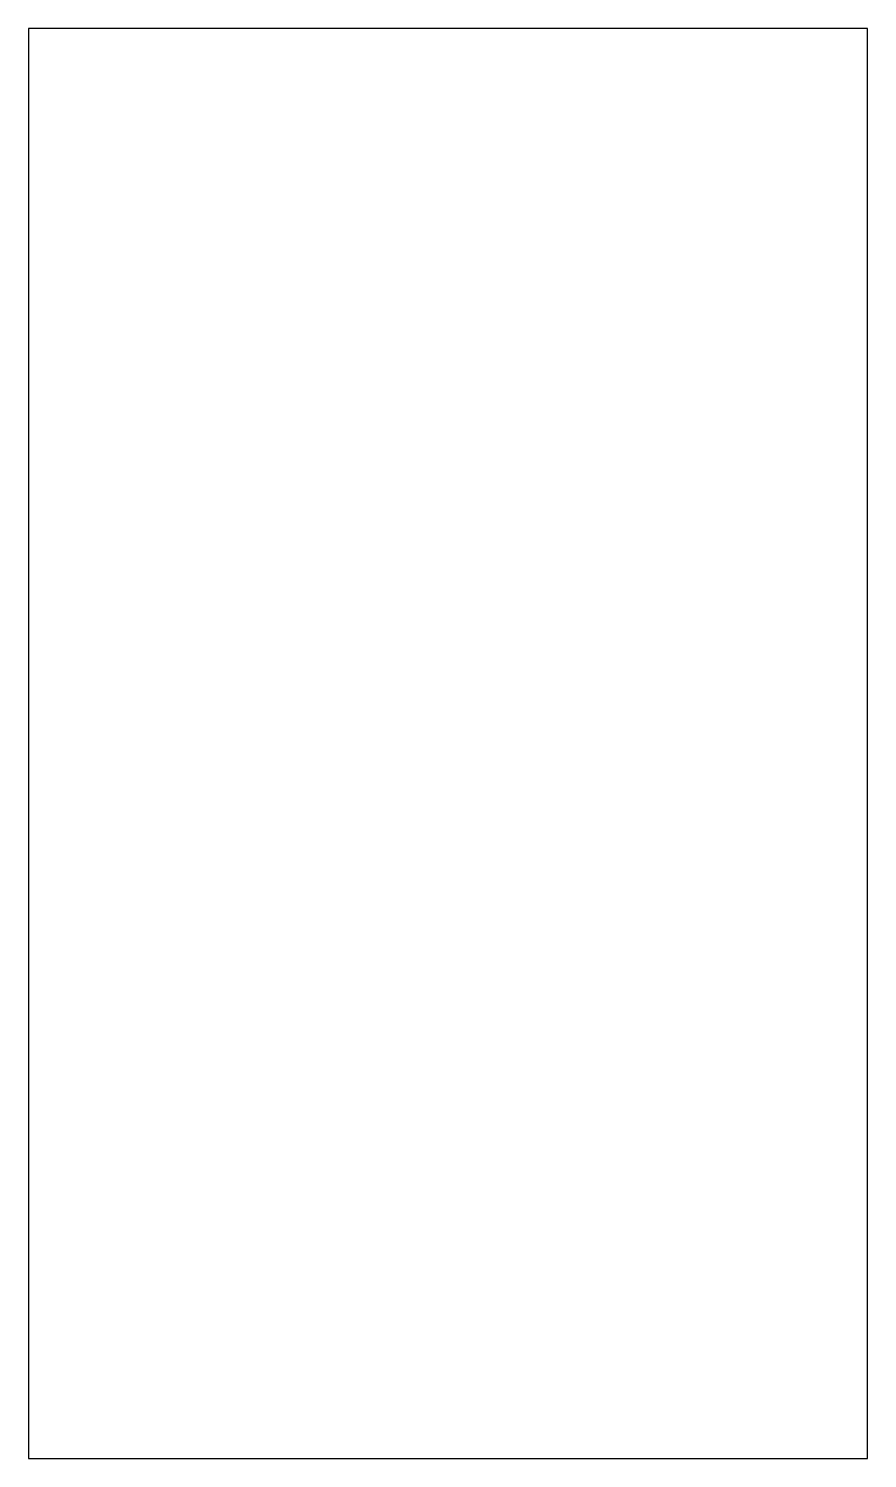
# Model space of a CAD drawing. Extents: x 586 to 694, y 536 to 720.
import ezdxf

# ---------------------------------------------------------------- set-up
doc = ezdxf.new("R2010")
doc.units = 0
doc.layers.get('0').update_dxf_attribs({"linetype": 'CONTINUOUS'})

msp = doc.modelspace()

# ---------------------------------------------------------------- linework, layer by layer
msp.add_lwpolyline([(693.5, 535.5), (693.5, 536.5), (693.5, 537.5), (693.5, 538.5), (693.5, 539.5), (693.5, 540.5), (693.5, 541.5), (693.5, 542.5), (693.5, 543.5), (693.5, 544.5), (693.5, 545.5), (693.5, 546.5), (693.5, 547.5), (693.5, 548.5), (693.5, 549.5), (693.5, 550.5), (693.5, 551.5), (693.5, 552.5), (693.5, 553.5), (693.5, 554.5), (693.5, 555.5), (693.5, 556.5), (693.5, 557.5), (693.5, 558.5), (693.5, 559.5), (693.5, 560.5), (693.5, 561.5), (693.5, 562.5), (693.5, 563.5), (693.5, 564.5), (693.5, 565.5), (693.5, 566.5), (693.5, 567.5), (693.5, 568.5), (693.5, 569.5), (693.5, 570.5), (693.5, 571.5), (693.5, 572.5), (693.5, 573.5), (693.5, 574.5), (693.5, 575.5), (693.5, 576.5), (693.5, 577.5), (693.5, 578.5), (693.5, 579.5), (693.5, 580.5), (693.5, 581.5), (693.5, 582.5), (693.5, 583.5), (693.5, 584.5), (693.5, 585.5), (693.5, 586.5), (693.5, 587.5), (693.5, 588.5), (693.5, 589.5), (693.5, 590.5), (693.5, 591.5), (693.5, 592.5), (693.5, 593.5), (693.5, 594.5), (693.5, 595.5), (693.5, 596.5), (693.5, 597.5), (693.5, 598.5), (693.5, 599.5), (693.5, 600.5), (693.5, 601.5), (693.5, 602.5), (693.5, 603.5), (693.5, 604.5), (693.5, 605.5), (693.5, 606.5), (693.5, 607.5), (693.5, 608.5), (693.5, 609.5), (693.5, 610.5), (693.5, 611.5), (693.5, 612.5), (693.5, 613.5), (693.5, 614.5), (693.5, 615.5), (693.5, 616.5), (693.5, 617.5), (693.5, 618.5), (693.5, 619.5), (693.5, 620.5), (693.5, 621.5), (693.5, 622.5), (693.5, 623.5), (693.5, 624.5), (693.5, 625.5), (693.5, 626.5), (693.5, 627.5), (693.5, 628.5), (693.5, 629.5), (693.5, 630.5), (693.5, 631.5), (693.5, 632.5), (693.5, 633.5), (693.5, 634.5), (693.5, 635.5), (693.5, 636.5), (693.5, 637.5), (693.5, 638.5), (693.5, 639.5), (693.5, 640.5), (693.5, 641.5), (693.5, 642.5), (693.5, 643.5), (693.5, 644.5), (693.5, 645.5), (693.5, 646.5), (693.5, 647.5), (693.5, 648.5), (693.5, 649.5), (693.5, 650.5), (693.5, 651.5), (693.5, 652.5), (693.5, 653.5), (693.5, 654.5), (693.5, 655.5), (693.5, 656.5), (693.5, 657.5), (693.5, 658.5), (693.5, 659.5), (693.5, 660.5), (693.5, 661.5), (693.5, 662.5), (693.5, 663.5), (693.5, 664.5), (693.5, 665.5), (693.5, 666.5), (693.5, 667.5), (693.5, 668.5), (693.5, 669.5), (693.5, 670.5), (693.5, 671.5), (693.5, 672.5), (693.5, 673.5), (693.5, 674.5), (693.5, 675.5), (693.5, 676.5), (693.5, 677.5), (693.5, 678.5), (693.5, 679.5), (693.5, 680.5), (693.5, 681.5), (693.5, 682.5), (693.5, 683.5), (693.5, 684.5), (693.5, 685.5), (693.5, 686.5), (693.5, 687.5), (693.5, 688.5), (693.5, 689.5), (693.5, 690.5), (693.5, 691.5), (693.5, 692.5), (693.5, 693.5), (693.5, 694.5), (693.5, 695.5), (693.5, 696.5), (693.5, 697.5), (693.5, 698.5), (693.5, 699.5), (693.5, 700.5), (693.5, 701.5), (693.5, 702.5), (693.5, 703.5), (693.5, 704.5), (693.5, 705.5), (693.5, 706.5), (693.5, 707.5), (693.5, 708.5), (693.5, 709.5), (693.5, 710.5), (693.5, 711.5), (693.5, 712.5), (693.5, 713.5), (693.5, 714.5), (693.5, 715.5), (693.5, 716.5), (693.5, 717.5), (693.5, 718.5), (693.5, 719.5), (692.5, 719.5), (691.5, 719.5), (690.5, 719.5), (689.5, 719.5), (688.5, 719.5), (687.5, 719.5), (686.5, 719.5), (685.5, 719.5), (684.5, 719.5), (683.5, 719.5), (682.5, 719.5), (681.5, 719.5), (680.5, 719.5), (679.5, 719.5), (678.5, 719.5), (677.5, 719.5), (676.5, 719.5), (675.5, 719.5), (674.5, 719.5), (673.5, 719.5), (672.5, 719.5), (671.5, 719.5), (670.5, 719.5), (669.5, 719.5), (668.5, 719.5), (667.5, 719.5), (666.5, 719.5), (665.5, 719.5), (664.5, 719.5), (663.5, 719.5), (662.5, 719.5), (661.5, 719.5), (660.5, 719.5), (659.5, 719.5), (658.5, 719.5), (657.5, 719.5), (656.5, 719.5), (655.5, 719.5), (654.5, 719.5), (653.5, 719.5), (652.5, 719.5), (651.5, 719.5), (650.5, 719.5), (649.5, 719.5), (648.5, 719.5), (647.5, 719.5), (646.5, 719.5), (645.5, 719.5), (644.5, 719.5), (643.5, 719.5), (642.5, 719.5), (641.5, 719.5), (640.5, 719.5), (639.5, 719.5), (638.5, 719.5), (637.5, 719.5), (636.5, 719.5), (635.5, 719.5), (634.5, 719.5), (633.5, 719.5), (632.5, 719.5), (631.5, 719.5), (630.5, 719.5), (629.5, 719.5), (628.5, 719.5), (627.5, 719.5), (626.5, 719.5), (625.5, 719.5), (624.5, 719.5), (623.5, 719.5), (622.5, 719.5), (621.5, 719.5), (620.5, 719.5), (619.5, 719.5), (618.5, 719.5), (617.5, 719.5), (616.5, 719.5), (615.5, 719.5), (614.5, 719.5), (613.5, 719.5), (612.5, 719.5), (611.5, 719.5), (610.5, 719.5), (609.5, 719.5), (608.5, 719.5), (607.5, 719.5), (606.5, 719.5), (605.5, 719.5), (604.5, 719.5), (603.5, 719.5), (602.5, 719.5), (601.5, 719.5), (600.5, 719.5), (599.5, 719.5), (598.5, 719.5), (597.5, 719.5), (596.5, 719.5), (595.5, 719.5), (594.5, 719.5), (593.5, 719.5), (592.5, 719.5), (591.5, 719.5), (590.5, 719.5), (589.5, 719.5), (588.5, 719.5), (587.5, 719.5), (586.5, 719.5), (585.5, 719.5), (585.5, 718.5), (585.5, 717.5), (585.5, 716.5), (585.5, 715.5), (585.5, 714.5), (585.5, 713.5), (585.5, 712.5), (585.5, 711.5), (585.5, 710.5), (585.5, 709.5), (585.5, 708.5), (585.5, 707.5), (585.5, 706.5), (585.5, 705.5), (585.5, 704.5), (585.5, 703.5), (585.5, 702.5), (585.5, 701.5), (585.5, 700.5), (585.5, 699.5), (585.5, 698.5), (585.5, 697.5), (585.5, 696.5), (585.5, 695.5), (585.5, 694.5), (585.5, 693.5), (585.5, 692.5), (585.5, 691.5), (585.5, 690.5), (585.5, 689.5), (585.5, 688.5), (585.5, 687.5), (585.5, 686.5), (585.5, 685.5), (585.5, 684.5), (585.5, 683.5), (585.5, 682.5), (585.5, 681.5), (585.5, 680.5), (585.5, 679.5), (585.5, 678.5), (585.5, 677.5), (585.5, 676.5), (585.5, 675.5), (585.5, 674.5), (585.5, 673.5), (585.5, 672.5), (585.5, 671.5), (585.5, 670.5), (585.5, 669.5), (585.5, 668.5), (585.5, 667.5), (585.5, 666.5), (585.5, 665.5), (585.5, 664.5), (585.5, 663.5), (585.5, 662.5), (585.5, 661.5), (585.5, 660.5), (585.5, 659.5), (585.5, 658.5), (585.5, 657.5), (585.5, 656.5), (585.5, 655.5), (585.5, 654.5), (585.5, 653.5), (585.5, 652.5), (585.5, 651.5), (585.5, 650.5), (585.5, 649.5), (585.5, 648.5), (585.5, 647.5), (585.5, 646.5), (585.5, 645.5), (585.5, 644.5), (585.5, 643.5), (585.5, 642.5), (585.5, 641.5), (585.5, 640.5), (585.5, 639.5), (585.5, 638.5), (585.5, 637.5), (585.5, 636.5), (585.5, 635.5), (585.5, 634.5), (585.5, 633.5), (585.5, 632.5), (585.5, 631.5), (585.5, 630.5), (585.5, 629.5), (585.5, 628.5), (585.5, 627.5), (585.5, 626.5), (585.5, 625.5), (585.5, 624.5), (585.5, 623.5), (585.5, 622.5), (585.5, 621.5), (585.5, 620.5), (585.5, 619.5), (585.5, 618.5), (585.5, 617.5), (585.5, 616.5), (585.5, 615.5), (585.5, 614.5), (585.5, 613.5), (585.5, 612.5), (585.5, 611.5), (585.5, 610.5), (585.5, 609.5), (585.5, 608.5), (585.5, 607.5), (585.5, 606.5), (585.5, 605.5), (585.5, 604.5), (585.5, 603.5), (585.5, 602.5), (585.5, 601.5), (585.5, 600.5), (585.5, 599.5), (585.5, 598.5), (585.5, 597.5), (585.5, 596.5), (585.5, 595.5), (585.5, 594.5), (585.5, 593.5), (585.5, 592.5), (585.5, 591.5), (585.5, 590.5), (585.5, 589.5), (585.5, 588.5), (585.5, 587.5), (585.5, 586.5), (585.5, 585.5), (585.5, 584.5), (585.5, 583.5), (585.5, 582.5), (585.5, 581.5), (585.5, 580.5), (585.5, 579.5), (585.5, 578.5), (585.5, 577.5), (585.5, 576.5), (585.5, 575.5), (585.5, 574.5), (585.5, 573.5), (585.5, 572.5), (585.5, 571.5), (585.5, 570.5), (585.5, 569.5), (585.5, 568.5), (585.5, 567.5), (585.5, 566.5), (585.5, 565.5), (585.5, 564.5), (585.5, 563.5), (585.5, 562.5), (585.5, 561.5), (585.5, 560.5), (585.5, 559.5), (585.5, 558.5), (585.5, 557.5), (585.5, 556.5), (585.5, 555.5), (585.5, 554.5), (585.5, 553.5), (585.5, 552.5), (585.5, 551.5), (585.5, 550.5), (585.5, 549.5), (585.5, 548.5), (585.5, 547.5), (585.5, 546.5), (585.5, 545.5), (585.5, 544.5), (585.5, 543.5), (585.5, 542.5), (585.5, 541.5), (585.5, 540.5), (585.5, 539.5), (585.5, 538.5), (585.5, 537.5), (585.5, 536.5), (585.5, 535.5), (586.5, 535.5), (587.5, 535.5), (588.5, 535.5), (589.5, 535.5), (590.5, 535.5), (591.5, 535.5), (592.5, 535.5), (593.5, 535.5), (594.5, 535.5), (595.5, 535.5), (596.5, 535.5), (597.5, 535.5), (598.5, 535.5), (599.5, 535.5), (600.5, 535.5), (601.5, 535.5), (602.5, 535.5), (603.5, 535.5), (604.5, 535.5), (605.5, 535.5), (606.5, 535.5), (607.5, 535.5), (608.5, 535.5), (609.5, 535.5), (610.5, 535.5), (611.5, 535.5), (612.5, 535.5), (613.5, 535.5), (614.5, 535.5), (615.5, 535.5), (616.5, 535.5), (617.5, 535.5), (618.5, 535.5), (619.5, 535.5), (620.5, 535.5), (621.5, 535.5), (622.5, 535.5), (623.5, 535.5), (624.5, 535.5), (625.5, 535.5), (626.5, 535.5), (627.5, 535.5), (628.5, 535.5), (629.5, 535.5), (630.5, 535.5), (631.5, 535.5), (632.5, 535.5), (633.5, 535.5), (634.5, 535.5), (635.5, 535.5), (636.5, 535.5), (637.5, 535.5), (638.5, 535.5), (639.5, 535.5), (640.5, 535.5), (641.5, 535.5), (642.5, 535.5), (643.5, 535.5), (644.5, 535.5), (645.5, 535.5), (646.5, 535.5), (647.5, 535.5), (648.5, 535.5), (649.5, 535.5), (650.5, 535.5), (651.5, 535.5), (652.5, 535.5), (653.5, 535.5), (654.5, 535.5), (655.5, 535.5), (656.5, 535.5), (657.5, 535.5), (658.5, 535.5), (659.5, 535.5), (660.5, 535.5), (661.5, 535.5), (662.5, 535.5), (663.5, 535.5), (664.5, 535.5), (665.5, 535.5), (666.5, 535.5), (667.5, 535.5), (668.5, 535.5), (669.5, 535.5), (670.5, 535.5), (671.5, 535.5), (672.5, 535.5), (673.5, 535.5), (674.5, 535.5), (675.5, 535.5), (676.5, 535.5), (677.5, 535.5), (678.5, 535.5), (679.5, 535.5), (680.5, 535.5), (681.5, 535.5), (682.5, 535.5), (683.5, 535.5), (684.5, 535.5), (685.5, 535.5), (686.5, 535.5), (687.5, 535.5), (688.5, 535.5), (689.5, 535.5), (690.5, 535.5), (691.5, 535.5), (692.5, 535.5), (693.5, 535.5)])

doc.saveas('drawing.dxf')
